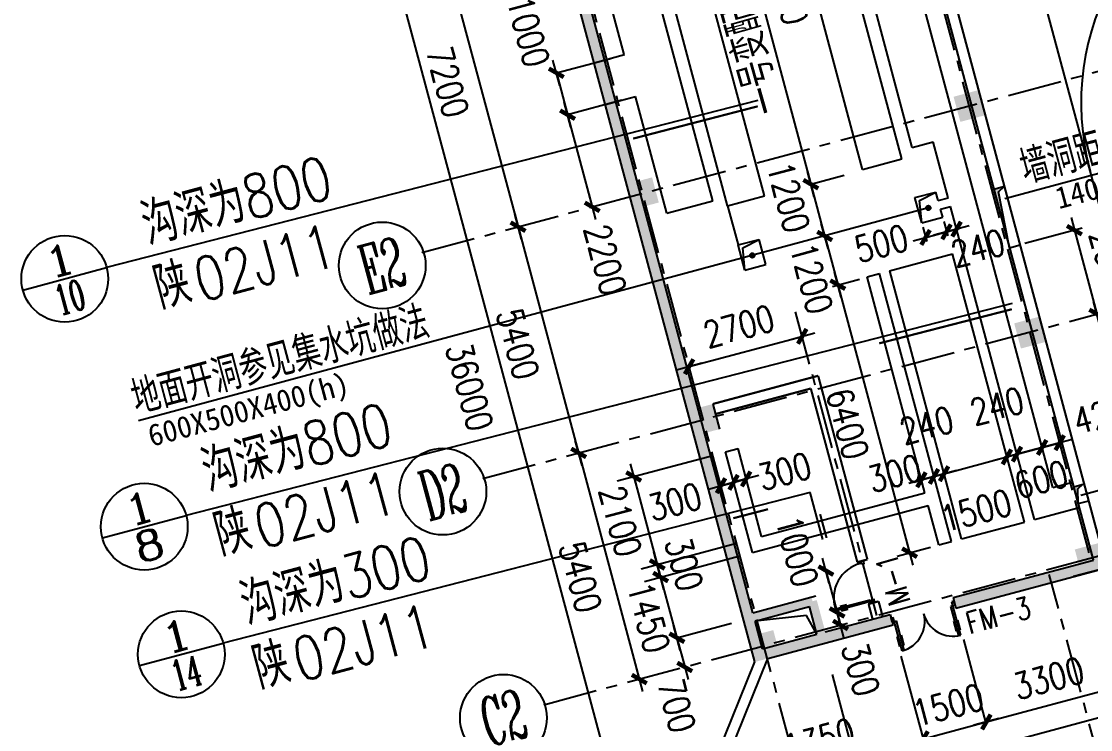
# Model space of a CAD drawing. Extents: x -542930 to 249594, y -301235 to 84515.
# Drawn here: x -78342 to -53689, y -225269 to -208935 of the extents above; entities that cross this region are included whole.
import ezdxf
from ezdxf.enums import TextEntityAlignment as Align

# ---------------------------------------------------------------- set-up
doc = ezdxf.new("R2010")
doc.units = 0
doc.header["$LTSCALE"] = 1000
doc.header["$MEASUREMENT"] = 0
doc.linetypes.add('CENTER', pattern=[2, 1.25, -0.25, 0.25, -0.25])
doc.layers.get('0').update_dxf_attribs({"linetype": 'CONTINUOUS'})
doc.layers.get('DEFPOINTS').update_dxf_attribs({"linetype": 'CONTINUOUS'})
for name, color, linetype in [('A-CH-TEXT', 2, 'CONTINUOUS'), ('A-COLUMN', 5, 'CONTINUOUS'), ('A-GRID', 1, 'CENTER'), ('A-STAIR', 3, 'CONTINUOUS'), ('AXIS', 3, 'CONTINUOUS'), ('AXIS_TEXT', 7, 'CONTINUOUS'), ('PUB_DIM', 3, 'CONTINUOUS'), ('PUB_WINDW', 7, 'CONTINUOUS'), ('TEXT', 7, 'CONTINUOUS'), ('WALL', 255, 'CONTINUOUS'), ('WINDOW', 2, 'CONTINUOUS'), ('中文', 2, 'CONTINUOUS')]:
    doc.layers.add(name, color=color, linetype=linetype)
doc.styles.add('_HZTXT', font='txt.shx', dxfattribs={"width": 0.8, "bigfont": 'hztxt.shx'})
doc.styles.add('COMP', font='complex', dxfattribs={"bigfont": 'hztxt'})
doc.styles.add('COMPLEX', font='COMPLEX')
doc.styles.add('DIM_FONT', font='SIMPLEX.shx', dxfattribs={"width": 0.8})
doc.styles.add('HZTXT', font='SimSun.ttf', dxfattribs={"height": 0.8})
doc.styles.add('HZXY', font='romans.shx', dxfattribs={"width": 0.8, "bigfont": 'hztxt.shx'})
doc.dimstyles.new('AXIS200', dxfattribs={"dimscale": 2, "dimtxt": 300, "dimasz": 1, "dimexe": 250, "dimexo": 300, "dimgap": 150, "dimtad": 1, "dimdec": 0, "dimdsep": 46, "dimtxsty": 'DIM_FONT', "dimblk": '_DIMX', "dimblk1": '_DIMX', "dimblk2": '_DIMX', "dimsah": 1, "dimcen": 5, "dimse1": 1, "dimse2": 1, "dimclrt": 7, "dimadec": 0, "dimazin": 0, "dimtfac": 1, "dimtdec": 0, "dimtix": 1, "dimtmove": 2, "dimatfit": 3, "dimldrblk": '_DIMX', "dimfxl": 1, "dimarcsym": 0})

# ---------------------------------------------------------------- blocks, each defined once
blk = doc.blocks.new('_DIMX')
blk.add_line((-150, 0), (150, 0))
at = {"const_width": 50}
blk.add_lwpolyline([(-70, -70), (70, 70)], dxfattribs=at)
blk = doc.blocks.new('*D407')
at = {"layer": 'DEFPOINTS', "color": 0, "transparency": 16777216}
for p in [(-57270, -212823), (-57038, -212761), (-56779, -213726)]:
    blk.add_point(p, dxfattribs=at)
at = {"layer": 'PUB_DIM', "color": 0, "lineweight": -2, "transparency": 16777216}
for p, q in [((-57011, -213789), (-56779, -213726)), ((-56777, -213726), (-56775, -213725)), ((-57013, -213789), (-57015, -213790))]:
    blk.add_line(p, q, dxfattribs=at)
at = {"layer": 'PUB_DIM', "color": 0, "lineweight": -2, "transparency": 16777216, "xscale": 2, "yscale": 2, "zscale": 2}
for p, rotation in [((-56779, -213726), 194.9999999999962), ((-57011, -213789), 14.99999999999619)]:
    blk.add_blockref('_DIMX', p, dxfattribs=dict(at, rotation=rotation))
at = {"layer": 'PUB_DIM', "color": 7, "transparency": 16777216, "insert": (-56285, -214164), "char_height": 600, "attachment_point": 5, "rotation": 15, "style": 'DIM_FONT'}
blk.add_mtext('240', dxfattribs=at)
blk = doc.blocks.new('*D408')
at = {"layer": 'DEFPOINTS', "color": 0, "transparency": 16777216}
for p in [(-57753, -212952), (-57270, -212823), (-57011, -213789)]:
    blk.add_point(p, dxfattribs=at)
at = {"layer": 'PUB_DIM', "color": 0, "lineweight": -2, "transparency": 16777216}
for p, q in [((-57496, -213919), (-57498, -213919)), ((-57494, -213918), (-57011, -213789)), ((-57009, -213788), (-57007, -213788))]:
    blk.add_line(p, q, dxfattribs=at)
at = {"layer": 'PUB_DIM', "color": 0, "lineweight": -2, "transparency": 16777216, "xscale": 2, "yscale": 2, "zscale": 2}
for p, rotation in [((-57494, -213918), 15.00000000000051), ((-57011, -213789), 195.0000000000005)]:
    blk.add_blockref('_DIMX', p, dxfattribs=dict(at, rotation=rotation))
at = {"layer": 'PUB_DIM', "color": 7, "transparency": 16777216, "insert": (-58514, -214059), "char_height": 600, "attachment_point": 5, "rotation": 15, "style": 'DIM_FONT'}
blk.add_mtext('500', dxfattribs=at)
blk = doc.blocks.new('*D409')
at = {"layer": 'DEFPOINTS', "color": 0, "transparency": 16777216}
for p in [(-64783, -210829), (-64214, -212954), (-65180, -213213)]:
    blk.add_point(p, dxfattribs=at)
at = {"layer": 'PUB_DIM', "color": 0, "lineweight": -2, "transparency": 16777216}
blk.add_line((-65749, -211090), (-65180, -213211), dxfattribs=at)
at = {"layer": 'PUB_DIM', "color": 0, "lineweight": -2, "transparency": 16777216, "xscale": 2, "yscale": 2, "zscale": 2}
for p, rotation in [((-65749, -211088), 105.0000236851424), ((-65180, -213213), 285.0000236851424)]:
    blk.add_blockref('_DIMX', p, dxfattribs=dict(at, rotation=rotation))
at = {"layer": 'PUB_DIM', "color": 7, "transparency": 16777216, "insert": (-64880, -214432), "char_height": 600, "attachment_point": 5, "rotation": 285, "style": 'DIM_FONT'}
blk.add_mtext('2200', dxfattribs=at)
blk = doc.blocks.new('*D410')
at = {"layer": 'DEFPOINTS', "color": 0, "transparency": 16777216}
for p in [(-59174, -212431), (-58854, -213626), (-59820, -213885)]:
    blk.add_point(p, dxfattribs=at)
at = {"layer": 'PUB_DIM', "color": 0, "lineweight": -2, "transparency": 16777216}
blk.add_line((-60140, -212692), (-59821, -213883), dxfattribs=at)
at = {"layer": 'PUB_DIM', "color": 0, "lineweight": -2, "transparency": 16777216, "xscale": 2, "yscale": 2, "zscale": 2}
for p, rotation in [((-60140, -212690), 104.9989847832647), ((-59820, -213885), 284.9989847832647)]:
    blk.add_blockref('_DIMX', p, dxfattribs=dict(at, rotation=rotation))
at = {"layer": 'PUB_DIM', "color": 7, "transparency": 16777216, "insert": (-60654, -212989), "char_height": 600, "attachment_point": 5, "rotation": 284.999, "style": 'DIM_FONT'}
blk.add_mtext('1200', dxfattribs=at)
blk = doc.blocks.new('*D411')
at = {"layer": 'DEFPOINTS', "color": 0, "transparency": 16777216}
for p in [(-71322, -201815), (-72288, -202074), (-62966, -236864)]:
    blk.add_point(p, dxfattribs=at)
at = {"layer": 'PUB_DIM', "color": 0, "lineweight": -2, "transparency": 16777216}
blk.add_line((-62001, -236604), (-71322, -201817), dxfattribs=at)
at = {"layer": 'PUB_DIM', "color": 0, "lineweight": -2, "transparency": 16777216, "xscale": 2, "yscale": 2, "zscale": 2}
for p, rotation in [((-71322, -201815), 104.9999988065474), ((-62000, -236605), 284.9999988065474)]:
    blk.add_blockref('_DIMX', p, dxfattribs=dict(at, rotation=rotation))
at = {"layer": 'PUB_DIM', "color": 7, "transparency": 16777216, "insert": (-68008, -217364), "char_height": 600, "attachment_point": 5, "rotation": 285, "style": 'DIM_FONT'}
blk.add_mtext('36000', dxfattribs=at)
blk = doc.blocks.new('*D412')
at = {"layer": 'DEFPOINTS', "color": 0, "transparency": 16777216}
for p in [(-61479, -212221), (-60084, -217438), (-65493, -218887)]:
    blk.add_point(p, dxfattribs=at)
at = {"layer": 'PUB_DIM', "color": 0, "lineweight": -2, "transparency": 16777216}
blk.add_line((-66890, -213673), (-65493, -218885), dxfattribs=at)
at = {"layer": 'PUB_DIM', "color": 0, "lineweight": -2, "transparency": 16777216, "xscale": 2, "yscale": 2, "zscale": 2}
for p, rotation in [((-66890, -213671), 105.0000000026927), ((-65493, -218887), 285.0000000026927)]:
    blk.add_blockref('_DIMX', p, dxfattribs=dict(at, rotation=rotation))
at = {"layer": 'PUB_DIM', "color": 7, "transparency": 16777216, "insert": (-66893, -216374), "char_height": 600, "attachment_point": 5, "rotation": 285, "style": 'DIM_FONT'}
blk.add_mtext('5400', dxfattribs=at)
blk = doc.blocks.new('_FZH')
blk.add_solid([(-0.5, -0.5), (0.5, -0.5), (-0.5, 0.5), (0.5, 0.5)])
blk = doc.blocks.new('*D413')
at = {"layer": 'DEFPOINTS', "color": 0, "transparency": 16777216}
for p in [(-63344, -205268), (-61478, -212222), (-66890, -213672)]:
    blk.add_point(p, dxfattribs=at)
at = {"layer": 'PUB_DIM', "color": 0, "lineweight": -2, "transparency": 16777216}
blk.add_line((-68753, -206720), (-66891, -213670), dxfattribs=at)
at = {"layer": 'PUB_DIM', "color": 0, "lineweight": -2, "transparency": 16777216, "xscale": 2, "yscale": 2, "zscale": 2}
for p, rotation in [((-68754, -206718), 105.0000000026927), ((-66890, -213672), 285.0000000026927)]:
    blk.add_blockref('_DIMX', p, dxfattribs=dict(at, rotation=rotation))
at = {"layer": 'PUB_DIM', "color": 7, "transparency": 16777216, "insert": (-68516, -210332), "char_height": 600, "attachment_point": 5, "rotation": 285, "style": 'DIM_FONT'}
blk.add_mtext('7200', dxfattribs=at)
blk = doc.blocks.new('*D303')
at = {"layer": 'DEFPOINTS', "color": 0, "transparency": 16777216}
for p in [(-62715, -221201), (-62637, -221491), (-63603, -221750)]:
    blk.add_point(p, dxfattribs=at)
at = {"layer": 'PUB_DIM', "color": 0, "lineweight": -2, "transparency": 16777216}
for p, q in [((-63681, -221458), (-63682, -221456)), ((-63681, -221460), (-63603, -221750)), ((-63602, -221752), (-63602, -221754))]:
    blk.add_line(p, q, dxfattribs=at)
at = {"layer": 'PUB_DIM', "color": 0, "lineweight": -2, "transparency": 16777216, "xscale": 2, "yscale": 2, "zscale": 2}
for p, rotation in [((-63681, -221460), 285.0000236851548), ((-63603, -221750), 105.0000236851548)]:
    blk.add_blockref('_DIMX', p, dxfattribs=dict(at, rotation=rotation))
at = {"layer": 'PUB_DIM', "color": 7, "transparency": 16777216, "insert": (-63062, -221450), "char_height": 600, "attachment_point": 5, "rotation": 285, "style": 'DIM_FONT'}
blk.add_mtext('300', dxfattribs=at)
blk = doc.blocks.new('*D304')
at = {"layer": 'DEFPOINTS', "color": 0, "transparency": 16777216}
for p in [(-63258, -219173), (-62715, -221201), (-63681, -221460)]:
    blk.add_point(p, dxfattribs=at)
at = {"layer": 'PUB_DIM', "color": 0, "lineweight": -2, "transparency": 16777216}
for p, q in [((-64225, -219430), (-64225, -219428)), ((-64224, -219432), (-63681, -221460)), ((-63680, -221462), (-63680, -221464))]:
    blk.add_line(p, q, dxfattribs=at)
at = {"layer": 'PUB_DIM', "color": 0, "lineweight": -2, "transparency": 16777216, "xscale": 2, "yscale": 2, "zscale": 2}
for p, rotation in [((-64224, -219432), 285.0000236851358), ((-63681, -221460), 105.0000236851358)]:
    blk.add_blockref('_DIMX', p, dxfattribs=dict(at, rotation=rotation))
at = {"layer": 'PUB_DIM', "color": 7, "transparency": 16777216, "insert": (-64533, -220462), "char_height": 600, "attachment_point": 5, "rotation": 285, "style": 'DIM_FONT'}
blk.add_mtext('2100', dxfattribs=at)
blk = doc.blocks.new('*D305')
at = {"layer": 'DEFPOINTS', "color": 0, "transparency": 16777216}
for p in [(-58553, -214749), (-56896, -220930), (-57863, -221189)]:
    blk.add_point(p, dxfattribs=at)
at = {"layer": 'PUB_DIM', "color": 0, "lineweight": -2, "transparency": 16777216}
blk.add_line((-59519, -215009), (-57863, -221187), dxfattribs=at)
at = {"layer": 'PUB_DIM', "color": 0, "lineweight": -2, "transparency": 16777216, "xscale": 2, "yscale": 2, "zscale": 2}
for p, rotation in [((-59519, -215007), 105.0036632838305), ((-57863, -221189), 285.0036632838305)]:
    blk.add_blockref('_DIMX', p, dxfattribs=dict(at, rotation=rotation))
at = {"layer": 'PUB_DIM', "color": 7, "transparency": 16777216, "insert": (-59292, -218217), "char_height": 600, "attachment_point": 5, "rotation": 285.0037, "style": 'DIM_FONT'}
blk.add_mtext('6400', dxfattribs=at)
blk = doc.blocks.new('*D307')
at = {"layer": 'DEFPOINTS', "color": 0, "transparency": 16777216}
for p in [(-60739, -221854), (-59534, -222567), (-60480, -222820)]:
    blk.add_point(p, dxfattribs=at)
at = {"layer": 'PUB_DIM', "color": 0, "lineweight": -2, "transparency": 16777216}
blk.add_line((-59792, -221603), (-59534, -222565), dxfattribs=at)
at = {"layer": 'PUB_DIM', "color": 0, "lineweight": -2, "transparency": 16777216, "xscale": 2, "yscale": 2, "zscale": 2}
for p, rotation in [((-59792, -221601), 105.0000000000031), ((-59534, -222567), 285.0000000000031)]:
    blk.add_blockref('_DIMX', p, dxfattribs=dict(at, rotation=rotation))
at = {"layer": 'PUB_DIM', "color": 7, "transparency": 16777216, "insert": (-60459, -221155), "char_height": 600, "attachment_point": 5, "rotation": 285, "style": 'DIM_FONT'}
blk.add_mtext('1000', dxfattribs=at)
blk = doc.blocks.new('M_A23MCU')
for p, q in [((-0.489, 0.782), (-0.489, 0.624)), ((-0.454, 0.081), (-0.454, 0.905)), ((-0.454, 0.905), (-0.413, 0.905)), ((-0.413, 0.905), (-0.413, 0.081)), ((-0.378, 0.782), (-0.378, 0.624)), ((-0.495, -0.002), (-0.495, 0.081)), ((-0.495, 0.081), (-0.454, 0.081)), ((-0.413, 0.081), (-0.454, 0.081)), ((-0.454, 0.081), (-0.454, 0.039)), ((-0.454, 0.039), (-0.413, 0.039)), ((-0.413, 0.039), (-0.413, -0.002)), ((0.412, 0.039), (0.412, -0.002)), ((0.453, 0.039), (0.412, 0.039)), ((0.453, 0.081), (0.453, 0.039)), ((0.494, 0.081), (0.453, 0.081)), ((0.494, -0.002), (0.494, 0.081)), ((-0.413, -0.002), (-0.495, -0.002)), ((-0.495, -0.002), (-0.495, -0.002)), ((0.412, -0.002), (0.494, -0.002)), ((0.494, -0.002), (0.494, -0.002))]:
    blk.add_line(p, q)
blk.add_arc((-0.372, 0.082), 0.825, 359.9283, 92.866)
blk = doc.blocks.new('*D308')
at = {"layer": 'DEFPOINTS', "color": 0, "transparency": 16777216}
for p in [(-60084, -217438), (-58686, -222654), (-64095, -224103)]:
    blk.add_point(p, dxfattribs=at)
at = {"layer": 'PUB_DIM', "color": 0, "lineweight": -2, "transparency": 16777216}
blk.add_line((-65492, -218889), (-64096, -224101), dxfattribs=at)
at = {"layer": 'PUB_DIM', "color": 0, "lineweight": -2, "transparency": 16777216, "xscale": 2, "yscale": 2, "zscale": 2}
for p, rotation in [((-65493, -218887), 105.0000000026927), ((-64095, -224103), 285.0000000026927)]:
    blk.add_blockref('_DIMX', p, dxfattribs=dict(at, rotation=rotation))
at = {"layer": 'PUB_DIM', "color": 7, "transparency": 16777216, "insert": (-65453, -221752), "char_height": 600, "attachment_point": 5, "rotation": 285, "style": 'DIM_FONT'}
blk.add_mtext('5400', dxfattribs=at)
blk = doc.blocks.new('M_A20TUI')
for p, q in [((-0.483, 0.396), (-0.483, 0.235)), ((-0.467, 0.471), (-0.467, -0.062)), ((-0.433, 0.47), (-0.433, 0.004)), ((-0.417, 0.396), (-0.417, 0.235)), ((0.417, 0.396), (0.417, 0.235)), ((0.433, 0.47), (0.433, 0.004)), ((0.467, 0.471), (0.467, -0.062)), ((0.483, 0.396), (0.483, 0.235)), ((-0.5, 0.004), (-0.433, 0.004)), ((-0.5, 0.004), (-0.5, -0.062)), ((0.5, 0.004), (0.433, 0.004)), ((0.5, 0.004), (0.5, -0.062)), ((-0.5, -0.062), (-0.467, -0.062)), ((0.5, -0.062), (0.467, -0.062))]:
    blk.add_line(p, q)
for centre, start, end in [((-0.467, 0.004), 0, 90), ((0.467, 0.004), 90, 180)]:
    blk.add_arc(centre, 0.467, start, end)
blk = doc.blocks.new('*D309')
at = {"layer": 'DEFPOINTS', "color": 0, "transparency": 16777216}
for p in [(-56092, -225092), (-55784, -226245), (-57234, -226631)]:
    blk.add_point(p, dxfattribs=at)
at = {"layer": 'PUB_DIM', "color": 0, "lineweight": -2, "transparency": 16777216}
for p, q in [((-57541, -225479), (-56092, -225092)), ((-56090, -225091), (-56088, -225091)), ((-57543, -225479), (-57545, -225480))]:
    blk.add_line(p, q, dxfattribs=at)
at = {"layer": 'PUB_DIM', "color": 0, "lineweight": -2, "transparency": 16777216, "xscale": 2, "yscale": 2, "zscale": 2}
for p, rotation in [((-56092, -225092), 194.9463744654715), ((-57541, -225479), 14.9463744654715)]:
    blk.add_blockref('_DIMX', p, dxfattribs=dict(at, rotation=rotation))
at = {"layer": 'PUB_DIM', "color": 7, "transparency": 16777216, "insert": (-56971, -224705), "char_height": 600, "attachment_point": 5, "rotation": 14.9464, "style": 'DIM_FONT'}
blk.add_mtext('1500', dxfattribs=at)
blk = doc.blocks.new('*D310')
at = {"layer": 'DEFPOINTS', "color": 0, "transparency": 16777216}
for p in [(-62637, -221491), (-62262, -222892), (-63228, -223151)]:
    blk.add_point(p, dxfattribs=at)
at = {"layer": 'PUB_DIM', "color": 0, "lineweight": -2, "transparency": 16777216}
blk.add_line((-63602, -221752), (-63228, -223149), dxfattribs=at)
at = {"layer": 'PUB_DIM', "color": 0, "lineweight": -2, "transparency": 16777216, "xscale": 2, "yscale": 2, "zscale": 2}
for p, rotation in [((-63603, -221750), 105.0000236851429), ((-63228, -223151), 285.0000236851429)]:
    blk.add_blockref('_DIMX', p, dxfattribs=dict(at, rotation=rotation))
at = {"layer": 'PUB_DIM', "color": 7, "transparency": 16777216, "insert": (-63878, -222680), "char_height": 600, "attachment_point": 5, "rotation": 285, "style": 'DIM_FONT'}
blk.add_mtext('1450', dxfattribs=at)
blk = doc.blocks.new('*D311')
at = {"layer": 'DEFPOINTS', "color": 0, "transparency": 16777216}
for p in [(-60480, -222820), (-59456, -222856), (-60402, -223110)]:
    blk.add_point(p, dxfattribs=at)
at = {"layer": 'PUB_DIM', "color": 0, "lineweight": -2, "transparency": 16777216}
for p, q in [((-59534, -222565), (-59535, -222563)), ((-59534, -222567), (-59456, -222856)), ((-59455, -222858), (-59455, -222860))]:
    blk.add_line(p, q, dxfattribs=at)
at = {"layer": 'PUB_DIM', "color": 0, "lineweight": -2, "transparency": 16777216, "xscale": 2, "yscale": 2, "zscale": 2}
for p, rotation in [((-59534, -222567), 284.9999999999147), ((-59456, -222856), 104.9999999999147)]:
    blk.add_blockref('_DIMX', p, dxfattribs=dict(at, rotation=rotation))
at = {"layer": 'PUB_DIM', "color": 7, "transparency": 16777216, "insert": (-58989, -223875), "char_height": 600, "attachment_point": 5, "rotation": 285, "style": 'DIM_FONT'}
blk.add_mtext('300', dxfattribs=at)
blk = doc.blocks.new('*D313')
at = {"layer": 'DEFPOINTS', "color": 0, "transparency": 16777216}
for p in [(-59396, -224940), (-60700, -225289), (-59137, -225906)]:
    blk.add_point(p, dxfattribs=at)
at = {"layer": 'PUB_DIM', "color": 0, "lineweight": -2, "transparency": 16777216}
for p, q in [((-60441, -226255), (-59137, -225906)), ((-59135, -225905), (-59133, -225905)), ((-60443, -226256), (-60445, -226256))]:
    blk.add_line(p, q, dxfattribs=at)
at = {"layer": 'PUB_DIM', "color": 0, "lineweight": -2, "transparency": 16777216, "xscale": 2, "yscale": 2, "zscale": 2}
for p, rotation in [((-59137, -225906), 195.0000000000122), ((-60441, -226255), 15.00000000001226)]:
    blk.add_blockref('_DIMX', p, dxfattribs=dict(at, rotation=rotation))
at = {"layer": 'PUB_DIM', "color": 7, "transparency": 16777216, "insert": (-59944, -225501), "char_height": 600, "attachment_point": 5, "rotation": 15, "style": 'DIM_FONT'}
blk.add_mtext('1350', dxfattribs=at)
blk = doc.blocks.new('*D314')
at = {"layer": 'DEFPOINTS', "color": 0, "transparency": 16777216}
for p in [(-62262, -222890), (-62081, -223566), (-63047, -223825)]:
    blk.add_point(p, dxfattribs=at)
at = {"layer": 'PUB_DIM', "color": 0, "lineweight": -2, "transparency": 16777216}
blk.add_line((-63228, -223151), (-63048, -223823), dxfattribs=at)
at = {"layer": 'PUB_DIM', "color": 0, "lineweight": -2, "transparency": 16777216, "xscale": 2, "yscale": 2, "zscale": 2}
for p, rotation in [((-63228, -223149), 104.9955422340167), ((-63047, -223825), 284.9955422340167)]:
    blk.add_blockref('_DIMX', p, dxfattribs=dict(at, rotation=rotation))
at = {"layer": 'PUB_DIM', "color": 7, "transparency": 16777216, "insert": (-63233, -224718), "char_height": 600, "attachment_point": 5, "rotation": 284.9955, "style": 'DIM_FONT'}
blk.add_mtext('700', dxfattribs=at)
blk = doc.blocks.new('_AXISO')
blk.add_circle((0, 0), 0.5)
at = {"layer": 'AXIS_TEXT', "style": 'COMPLEX', "width": 1.041667}
blk.add_attdef('A', text='', height=0.56, dxfattribs=at).set_placement((-0.25, -0.28), (0.25, -0.28), align=Align.FIT)
blk = doc.blocks.new('*D315')
at = {"layer": 'DEFPOINTS', "color": 0, "transparency": 16777216}
for p in [(-52906, -224238), (-52597, -225391), (-55784, -226245)]:
    blk.add_point(p, dxfattribs=at)
at = {"layer": 'PUB_DIM', "color": 0, "lineweight": -2, "transparency": 16777216}
blk.add_line((-56091, -225092), (-52908, -224238), dxfattribs=at)
at = {"layer": 'PUB_DIM', "color": 0, "lineweight": -2, "transparency": 16777216, "xscale": 2, "yscale": 2, "zscale": 2}
for p, rotation in [((-52906, -224238), 15.00000000000016), ((-56093, -225092), 195.0000000000001)]:
    blk.add_blockref('_DIMX', p, dxfattribs=dict(at, rotation=rotation))
at = {"layer": 'PUB_DIM', "color": 7, "transparency": 16777216, "insert": (-54655, -224085), "char_height": 600, "attachment_point": 5, "rotation": 15, "style": 'DIM_FONT'}
blk.add_mtext('3300', dxfattribs=at)
blk = doc.blocks.new('*D317')
at = {"layer": 'DEFPOINTS', "color": 0, "transparency": 16777216}
for p in [(-55878, -218013), (-57327, -218401), (-55619, -218979)]:
    blk.add_point(p, dxfattribs=at)
at = {"layer": 'PUB_DIM', "color": 0, "lineweight": -2, "transparency": 16777216}
blk.add_line((-57066, -219367), (-55621, -218979), dxfattribs=at)
at = {"layer": 'PUB_DIM', "color": 0, "lineweight": -2, "transparency": 16777216, "xscale": 2, "yscale": 2, "zscale": 2}
for p, rotation in [((-55619, -218979), 15.00000000000072), ((-57068, -219367), 195.0000000000007)]:
    blk.add_blockref('_DIMX', p, dxfattribs=dict(at, rotation=rotation))
at = {"layer": 'PUB_DIM', "color": 7, "transparency": 16777216, "insert": (-56326, -220218), "char_height": 600, "attachment_point": 5, "rotation": 15, "style": 'DIM_FONT'}
blk.add_mtext('1500', dxfattribs=at)
blk = doc.blocks.new('*D318')
at = {"layer": 'DEFPOINTS', "color": 0, "transparency": 16777216}
for p in [(-57327, -218401), (-57559, -218463), (-57068, -219367)]:
    blk.add_point(p, dxfattribs=at)
at = {"layer": 'PUB_DIM', "color": 0, "lineweight": -2, "transparency": 16777216}
for p, q in [((-57300, -219429), (-57068, -219367)), ((-57066, -219367), (-57064, -219366)), ((-57302, -219430), (-57304, -219430))]:
    blk.add_line(p, q, dxfattribs=at)
at = {"layer": 'PUB_DIM', "color": 0, "lineweight": -2, "transparency": 16777216, "xscale": 2, "yscale": 2, "zscale": 2}
for p, rotation in [((-57068, -219367), 195.0000000000066), ((-57300, -219429), 15.00000000000658)]:
    blk.add_blockref('_DIMX', p, dxfattribs=dict(at, rotation=rotation))
at = {"layer": 'PUB_DIM', "color": 7, "transparency": 16777216, "insert": (-57470, -218253), "char_height": 600, "attachment_point": 5, "rotation": 15, "style": 'DIM_FONT'}
blk.add_mtext('240', dxfattribs=at)
blk = doc.blocks.new('*D319')
at = {"layer": 'DEFPOINTS', "color": 0, "transparency": 16777216}
for p in [(-58854, -213626), (-58553, -214750), (-59519, -215008)]:
    blk.add_point(p, dxfattribs=at)
at = {"layer": 'PUB_DIM', "color": 0, "lineweight": -2, "transparency": 16777216}
blk.add_line((-59820, -213887), (-59520, -215007), dxfattribs=at)
at = {"layer": 'PUB_DIM', "color": 0, "lineweight": -2, "transparency": 16777216, "xscale": 2, "yscale": 2, "zscale": 2}
for p, rotation in [((-59820, -213885), 104.998984783264), ((-59519, -215008), 284.998984783264)]:
    blk.add_blockref('_DIMX', p, dxfattribs=dict(at, rotation=rotation))
at = {"layer": 'PUB_DIM', "color": 7, "transparency": 16777216, "insert": (-60124, -214861), "char_height": 600, "attachment_point": 5, "rotation": 284.999, "style": 'DIM_FONT'}
blk.add_mtext('1200', dxfattribs=at)
blk = doc.blocks.new('*D320')
at = {"layer": 'DEFPOINTS', "color": 0, "transparency": 16777216}
for p in [(-57849, -218541), (-57559, -218463), (-57300, -219429)]:
    blk.add_point(p, dxfattribs=at)
at = {"layer": 'PUB_DIM', "color": 0, "lineweight": -2, "transparency": 16777216}
for p, q in [((-57592, -219507), (-57594, -219508)), ((-57590, -219507), (-57300, -219429)), ((-57298, -219429), (-57296, -219428))]:
    blk.add_line(p, q, dxfattribs=at)
at = {"layer": 'PUB_DIM', "color": 0, "lineweight": -2, "transparency": 16777216, "xscale": 2, "yscale": 2, "zscale": 2}
for p, rotation in [((-57590, -219507), 15.00000000000282), ((-57300, -219429), 195.0000000000028)]:
    blk.add_blockref('_DIMX', p, dxfattribs=dict(at, rotation=rotation))
at = {"layer": 'PUB_DIM', "color": 7, "transparency": 16777216, "insert": (-58209, -219362), "char_height": 600, "attachment_point": 5, "rotation": 15, "style": 'DIM_FONT'}
blk.add_mtext('300', dxfattribs=at)
blk = doc.blocks.new('*D321')
at = {"layer": 'DEFPOINTS', "color": 0, "transparency": 16777216}
for p in [(-62180, -218600), (-61890, -218522), (-61631, -219488)]:
    blk.add_point(p, dxfattribs=at)
at = {"layer": 'PUB_DIM', "color": 0, "lineweight": -2, "transparency": 16777216}
for p, q in [((-61923, -219566), (-61925, -219567)), ((-61921, -219566), (-61631, -219488)), ((-61629, -219488), (-61627, -219487))]:
    blk.add_line(p, q, dxfattribs=at)
at = {"layer": 'PUB_DIM', "color": 0, "lineweight": -2, "transparency": 16777216, "xscale": 2, "yscale": 2, "zscale": 2}
for p, rotation in [((-61921, -219566), 15.00000050776961), ((-61631, -219488), 195.0000005077697)]:
    blk.add_blockref('_DIMX', p, dxfattribs=dict(at, rotation=rotation))
at = {"layer": 'PUB_DIM', "color": 7, "transparency": 16777216, "insert": (-60746, -219314), "char_height": 600, "attachment_point": 5, "rotation": 15, "style": 'DIM_FONT'}
blk.add_mtext('300', dxfattribs=at)
blk = doc.blocks.new('*D322')
at = {"layer": 'DEFPOINTS', "color": 0, "transparency": 16777216}
for p in [(-62180, -218600), (-62470, -218677), (-61921, -219566)]:
    blk.add_point(p, dxfattribs=at)
at = {"layer": 'PUB_DIM', "color": 0, "lineweight": -2, "transparency": 16777216}
for p, q in [((-62213, -219644), (-62215, -219644)), ((-62211, -219643), (-61921, -219566)), ((-61919, -219565), (-61917, -219565))]:
    blk.add_line(p, q, dxfattribs=at)
at = {"layer": 'PUB_DIM', "color": 0, "lineweight": -2, "transparency": 16777216, "xscale": 2, "yscale": 2, "zscale": 2}
for p, rotation in [((-62211, -219643), 15.0000005077585), ((-61921, -219566), 195.0000005077585)]:
    blk.add_blockref('_DIMX', p, dxfattribs=dict(at, rotation=rotation))
at = {"layer": 'PUB_DIM', "color": 7, "transparency": 16777216, "insert": (-63275, -220017), "char_height": 600, "attachment_point": 5, "rotation": 15, "style": 'DIM_FONT'}
blk.add_mtext('300', dxfattribs=at)
blk = doc.blocks.new('*D323')
at = {"layer": 'DEFPOINTS', "color": 0, "transparency": 16777216}
for p in [(-60597, -215234), (-63205, -215932), (-60338, -216199)]:
    blk.add_point(p, dxfattribs=at)
at = {"layer": 'PUB_DIM', "color": 0, "lineweight": -2, "transparency": 16777216}
blk.add_line((-62944, -216898), (-60340, -216200), dxfattribs=at)
at = {"layer": 'PUB_DIM', "color": 0, "lineweight": -2, "transparency": 16777216, "xscale": 2, "yscale": 2, "zscale": 2}
for p, rotation in [((-60338, -216199), 14.99999999999928), ((-62946, -216898), 194.9999999999993)]:
    blk.add_blockref('_DIMX', p, dxfattribs=dict(at, rotation=rotation))
at = {"layer": 'PUB_DIM', "color": 7, "transparency": 16777216, "insert": (-61798, -215969), "char_height": 600, "attachment_point": 5, "rotation": 15, "style": 'DIM_FONT'}
blk.add_mtext('2700', dxfattribs=at)
blk = doc.blocks.new('*D324')
at = {"layer": 'DEFPOINTS', "color": 0, "transparency": 16777216}
for p in [(-54660, -217687), (-55066, -217795), (-54401, -218652)]:
    blk.add_point(p, dxfattribs=at)
at = {"layer": 'PUB_DIM', "color": 0, "lineweight": -2, "transparency": 16777216}
for p, q in [((-54807, -218761), (-54401, -218652)), ((-54399, -218652), (-54397, -218651)), ((-54809, -218762), (-54811, -218762))]:
    blk.add_line(p, q, dxfattribs=at)
at = {"layer": 'PUB_DIM', "color": 0, "lineweight": -2, "transparency": 16777216, "xscale": 2, "yscale": 2, "zscale": 2}
for p, rotation in [((-54401, -218652), 194.9999999999986), ((-54807, -218761), 14.99999999999859)]:
    blk.add_blockref('_DIMX', p, dxfattribs=dict(at, rotation=rotation))
at = {"layer": 'PUB_DIM', "color": 7, "transparency": 16777216, "insert": (-53472, -218016), "char_height": 600, "attachment_point": 5, "rotation": 15, "style": 'DIM_FONT'}
blk.add_mtext('420', dxfattribs=at)
blk = doc.blocks.new('*D325')
at = {"layer": 'DEFPOINTS', "color": 0, "transparency": 16777216}
for p in [(-55066, -217795), (-55645, -217951), (-54807, -218761)]:
    blk.add_point(p, dxfattribs=at)
at = {"layer": 'PUB_DIM', "color": 0, "lineweight": -2, "transparency": 16777216}
for p, q in [((-55388, -218917), (-55390, -218917)), ((-55386, -218916), (-54807, -218761)), ((-54805, -218761), (-54803, -218760))]:
    blk.add_line(p, q, dxfattribs=at)
at = {"layer": 'PUB_DIM', "color": 0, "lineweight": -2, "transparency": 16777216, "xscale": 2, "yscale": 2, "zscale": 2}
for p, rotation in [((-55386, -218916), 15.00000000000834), ((-54807, -218761), 195.0000000000083)]:
    blk.add_blockref('_DIMX', p, dxfattribs=dict(at, rotation=rotation))
at = {"layer": 'PUB_DIM', "color": 7, "transparency": 16777216, "insert": (-54828, -219501), "char_height": 600, "attachment_point": 5, "rotation": 15, "style": 'DIM_FONT'}
blk.add_mtext('600', dxfattribs=at)
blk = doc.blocks.new('*D326')
at = {"layer": 'DEFPOINTS', "color": 0, "transparency": 16777216}
for p in [(-55877, -218013), (-55645, -217951), (-55386, -218916)]:
    blk.add_point(p, dxfattribs=at)
at = {"layer": 'PUB_DIM', "color": 0, "lineweight": -2, "transparency": 16777216}
for p, q in [((-55618, -218979), (-55386, -218916)), ((-55384, -218916), (-55383, -218915)), ((-55620, -218979), (-55622, -218980))]:
    blk.add_line(p, q, dxfattribs=at)
at = {"layer": 'PUB_DIM', "color": 0, "lineweight": -2, "transparency": 16777216, "xscale": 2, "yscale": 2, "zscale": 2}
for p, rotation in [((-55386, -218916), 194.999999999989), ((-55618, -218979), 14.99999999998908)]:
    blk.add_blockref('_DIMX', p, dxfattribs=dict(at, rotation=rotation))
at = {"layer": 'PUB_DIM', "color": 7, "transparency": 16777216, "insert": (-55844, -217808), "char_height": 600, "attachment_point": 5, "rotation": 15, "style": 'DIM_FONT'}
blk.add_mtext('240', dxfattribs=at)
blk = doc.blocks.new('*D327')
at = {"layer": 'DEFPOINTS', "color": 0, "transparency": 16777216}
for p in [(-53097, -213492), (-52580, -215423), (-53546, -215682)]:
    blk.add_point(p, dxfattribs=at)
at = {"layer": 'PUB_DIM', "color": 0, "lineweight": -2, "transparency": 16777216}
for p, q in [((-54064, -213748), (-54064, -213746)), ((-54063, -213750), (-53546, -215682)), ((-53545, -215684), (-53545, -215686))]:
    blk.add_line(p, q, dxfattribs=at)
at = {"layer": 'PUB_DIM', "color": 0, "lineweight": -2, "transparency": 16777216, "xscale": 2, "yscale": 2, "zscale": 2}
for p, rotation in [((-54063, -213750), 285.0000236851408), ((-53546, -215682), 105.0000236851408)]:
    blk.add_blockref('_DIMX', p, dxfattribs=dict(at, rotation=rotation))
at = {"layer": 'PUB_DIM', "color": 7, "transparency": 16777216, "insert": (-53225, -214561), "char_height": 600, "attachment_point": 5, "rotation": 285, "style": 'DIM_FONT'}
blk.add_mtext('2000', dxfattribs=at)
blk = doc.blocks.new('*D223')
at = {"layer": 'DEFPOINTS', "color": 0, "transparency": 16777216}
for p in [(-62125, -201420), (-59174, -212431), (-60140, -212690)]:
    blk.add_point(p, dxfattribs=at)
at = {"layer": 'PUB_DIM', "color": 0, "lineweight": -2, "transparency": 16777216}
blk.add_line((-63090, -201681), (-60141, -212688), dxfattribs=at)
at = {"layer": 'PUB_DIM', "color": 0, "lineweight": -2, "transparency": 16777216, "xscale": 2, "yscale": 2, "zscale": 2}
for p, rotation in [((-63091, -201679), 105.0006339867913), ((-60140, -212690), 285.0006339867913)]:
    blk.add_blockref('_DIMX', p, dxfattribs=dict(at, rotation=rotation))
at = {"layer": 'PUB_DIM', "color": 7, "transparency": 16777216, "insert": (-60737, -207996), "char_height": 600, "attachment_point": 5, "rotation": 285.0006, "style": 'DIM_FONT'}
blk.add_mtext('11400', dxfattribs=at)
blk = doc.blocks.new('*D230')
at = {"layer": 'DEFPOINTS', "color": 0, "transparency": 16777216}
for p in [(-65042, -209863), (-64783, -210829), (-65749, -211088)]:
    blk.add_point(p, dxfattribs=at)
at = {"layer": 'PUB_DIM', "color": 0, "lineweight": -2, "transparency": 16777216}
blk.add_line((-66007, -210124), (-65750, -211086), dxfattribs=at)
at = {"layer": 'PUB_DIM', "color": 0, "lineweight": -2, "transparency": 16777216, "xscale": 2, "yscale": 2, "zscale": 2}
for p, rotation in [((-66008, -210122), 105.0000236851484), ((-65749, -211088), 285.0000236851483)]:
    blk.add_blockref('_DIMX', p, dxfattribs=dict(at, rotation=rotation))
at = {"layer": 'PUB_DIM', "color": 7, "transparency": 16777216, "insert": (-66654, -209168), "char_height": 600, "attachment_point": 5, "rotation": 285, "style": 'DIM_FONT'}
blk.add_mtext('1000', dxfattribs=at)

msp = doc.modelspace()

# ---------------------------------------------------------------- hatches: boundary and pattern name
at = {"layer": 'PUB_DIM'}
h = msp.add_hatch(color=256, dxfattribs=at)
h.paths.add_polyline_path([(-64065.136, -212914.398), (-64306.618, -212979.103), (-62908.993, -218195.109), (-62667.512, -218130.404)])
h.paths.add_polyline_path([(-64306.618, -212979.103), (-64065.136, -212914.398), (-65928.632, -205959.737), (-66170.114, -206024.442)])
h.paths.add_polyline_path([(-66170.114, -206024.442), (-65928.632, -205959.737), (-67331.101, -200725.652), (-67572.583, -200790.356)])
h.paths.add_polyline_path([(-59757.057, -198664.077), (-59821.762, -198422.595), (-67355.896, -200441.364), (-67291.191, -200682.845)])
for points in [[(-57377.673, -213237.164, 1), (-57481.961, -213237.164, 1)], [(-61436.848, -214332.431, 1), (-61541.136, -214332.431, 1)], [(-53865.535, -219611.053), (-54078.497, -219668.116), (-53974.969, -220054.486), (-53984.034, -219717.481)]]:
    msp.add_hatch(color=256, dxfattribs=at).paths.add_polyline_path(points)
h = msp.add_hatch(color=256, dxfattribs=at)
h.paths.add_polyline_path([(-53319.377, -221535.263), (-53399.178, -221237.444), (-53640.659, -221302.149), (-53625.564, -221358.486), (-56860.117, -222225.181), (-56795.412, -222466.663)])
h.paths.add_polyline_path([(-58244.029, -222854.818), (-58261.543, -222789.455), (-58261.815, -222789.528), (-58287.697, -222692.935), (-58287.425, -222692.862), (-58308.734, -222613.336), (-59805.907, -223014.503), (-59821.002, -222958.169), (-60014.187, -223009.933), (-59999.092, -223066.266), (-61206.858, -223389.886), (-61137.546, -223648.564), (-61129.194, -223627.895)])
h.paths.add_polyline_path([(-60002.092, -222282.331), (-60098.685, -222308.213), (-60124.567, -222211.62), (-61428.925, -222561.122), (-61377.161, -222754.307), (-60169.395, -222430.687), (-60014.187, -223009.933), (-59821.002, -222958.169)])
h.paths.add_polyline_path([(-61428.925, -222561.122), (-61476.863, -222573.966), (-62667.512, -218130.404), (-62908.993, -218195.109), (-61511.372, -223411.103), (-61269.89, -223346.399), (-61425.099, -222767.152), (-61425.099, -222767.152), (-61377.161, -222754.307)])
at = {"layer": 'PUB_WINDW'}
msp.add_hatch(color=256, dxfattribs=at).paths.add_polyline_path([(-55918.239, -212802.105), (-55555.892, -214154.4), (-55815.001, -212868.441), (-55676.757, -212737.4)])

# ---------------------------------------------------------------- linework, layer by layer
at = {"color": 6}
for p, q in [((-54559.484, -219685.121), (-60041.272, -199226.812)), ((-57800.259, -211840.458), (-60883.794, -200332.55)), ((-58039.005, -212108.54), (-60984.63, -201115.321)), ((-58947.555, -212351.986), (-61893.179, -201358.767)), ((-62398.155, -213072.462), (-65481.689, -201564.555)), ((-61206.989, -212957.4), (-64152.613, -201964.181)), ((-62057.349, -213185.254), (-65002.974, -202192.035)), ((-64440.083, -209701.957), (-66044.753, -203713.244)), ((-65134.845, -209888.118), (-64437.292, -209701.209)), ((-61358.805, -210760.665), (-76375.876, -214613.395)), ((-64876.026, -210854.044), (-64178.473, -210667.135)), ((-63460.673, -213357.163), (-64181.264, -210667.883)), ((-57800.259, -211840.458), (-57317.124, -211711.002)), ((-56970.787, -213003.549), (-57317.124, -211711.002)), ((-58947.555, -212351.986), (-58039.005, -212108.54)), ((-60141.657, -212692.632), (-59368.917, -212485.576)), ((-62057.349, -213185.254), (-61206.989, -212957.4)), ((-57738.131, -212999.613), (-57254.995, -212870.158)), ((-57582.085, -213581.983), (-57738.131, -212999.613)), ((-57202.609, -213065.666), (-57254.995, -212870.158)), ((-57200.24, -213065.031), (-56968.418, -213002.915)), ((-63460.673, -213357.163), (-62398.155, -213072.462)), ((-57148.122, -213269.014), (-56916.3, -213206.898)), ((-54983.576, -220419.922), (-56916.3, -213206.898)), ((-57582.085, -213581.983), (-57098.95, -213452.527)), ((-57098.95, -213452.527), (-57148.122, -213269.014)), ((-61814.369, -214092.07), (-61331.233, -213962.615)), ((-61175.188, -214544.984), (-61331.233, -213962.615)), ((-61658.323, -214674.44), (-61814.369, -214092.07)), ((-58321.94, -214687.685), (-56872.086, -214299.197)), ((-55215.398, -220482.039), (-56872.086, -214299.197)), ((-61658.323, -214674.44), (-61175.188, -214544.984)), ((-56665.253, -220870.526), (-58321.782, -214687.642)), ((-59642.066, -215046.143), (-59018.777, -214879.133)), ((-57509.395, -219806.549), (-58843.541, -214827.447)), ((-58843.54, -214827.447), (-58553.762, -214749.801)), ((-56897.075, -220932.643), (-58553.762, -214749.801)), ((-55501.219, -215440.87), (-74542.808, -220329.668)), ((-62108.506, -218865.78), (-61818.728, -218788.134)), ((-61487.585, -221183.087), (-62108.506, -218865.78)), ((-61275.453, -220815.663), (-61818.728, -218788.134)), ((-64603.12, -219534.211), (-62398.284, -218943.425)), ((-54559.484, -219685.121), (-54106.891, -219563.849)), ((-60157.565, -219799.817), (-73687.843, -223273.623)), ((-61275.453, -220815.663), (-57509.395, -219806.549)), ((-59866.164, -220887.341), (-60157.565, -219799.817)), ((-61487.585, -221183.087), (-57431.749, -220096.327)), ((-57186.854, -221010.289), (-57431.749, -220096.327)), ((-54983.576, -220419.922), (-53951.174, -220143.29)), ((-56665.253, -220870.526), (-55215.398, -220482.039)), ((-64054.835, -221560.397), (-61855.009, -220970.955)), ((-58152.093, -221264.765), (-57379.353, -221057.71)), ((-57187.542, -221007.721), (-56897.075, -220932.643)), ((-63976.463, -221849.98), (-61777.363, -221260.733))]:
    msp.add_line(p, q, dxfattribs=at)
for p, q in [((-78307.728, -215131.033), (-76375.876, -214613.395)), ((-76474.659, -220847.306), (-74542.808, -220329.668)), ((-75619.695, -223791.261), (-73687.843, -223273.623))]:
    msp.add_line(p, q)
for centre in [(-77341.802, -214872.214), (-75508.733, -220588.487), (-74653.769, -223532.442)]:
    msp.add_circle(centre, 1000)
at = {"layer": 'A-GRID'}
for p, q in [((-69108.174, -214265.679), (4438.214, -194558.951)), ((-53720.553, -221192.614), (-60487.645, -195937.486)), ((-57955.353, -235524.67), (-67979.918, -198112.481)), ((-67702.231, -219479.455), (5149.162, -199958.951)), ((-66296.291, -224693.221), (5860.068, -205358.951)), ((-58613.953, -222634.741), (-60517.623, -215530.149)), ((-49771.924, -239862.639), (-54641.087, -221690.677))]:
    msp.add_line(p, q, dxfattribs=at)
at = {"layer": 'A-STAIR'}
for p, q in [((-50535.464, -224197.108), (-58100.118, -195965.434)), ((-58440.128, -226315.16), (6055.529, -209033.572))]:
    msp.add_line(p, q, dxfattribs=at)
msp.add_arc((-47905.964, -210828.315), 6000, 105, 195, dxfattribs=at)
at = {"layer": 'PUB_DIM'}
for p, q in [((-66007.365, -210123.982), (-64751.661, -209787.517)), ((-65750.137, -211083.968), (-64494.433, -210747.503)), ((-50313.002, -211573.623), (-55662.728, -213030.189)), ((-55815.001, -212868.441), (-55676.757, -212737.4)), ((-57632.79, -213066.111), (-57254.995, -212870.158)), ((-55555.892, -214154.4), (-55815.001, -212868.441)), ((-57428.43, -213237.145), (-75637.919, -218150.52)), ((-62057.349, -213185.254), (-61814.369, -214092.07)), ((-57582.085, -213581.983), (-57632.79, -213066.111)), ((-57553.432, -213677.333), (-57463.522, -214012.883)), ((-57073.193, -213548.654), (-56983.283, -213884.204)), ((-55204.414, -214051.941), (-53881.928, -213697.582)), ((-61709.027, -214158.568), (-61331.233, -213962.615)), ((-61658.323, -214674.44), (-61709.027, -214158.568)), ((-62402.83, -217759.89), (-62247.539, -218339.445)), ((-48562.333, -218409.739), (-53912.059, -219866.305)), ((-53984.034, -219717.481), (-53865.535, -219611.053)), ((-53974.969, -220054.486), (-53984.034, -219717.481)), ((-53318.539, -221538.392), (-54086.902, -221740.92)), ((-63227.557, -223150.761), (-61971.853, -222814.296)), ((-60242.077, -222638.441), (-61425.099, -222767.152)), ((-59999.092, -223066.266), (-60242.077, -222638.441)), ((-56104.958, -225095.203), (-56615.027, -223191.599)), ((-57544.129, -225479.384), (-58054.198, -223575.781)), ((-59132.812, -225904.774), (-59642.881, -224001.171))]:
    msp.add_line(p, q, dxfattribs=at)
at = {"layer": 'WALL', "color": 54}
for p, q in [((-61431.573, -223708.917), (-67645.315, -200518.914)), ((-61476.863, -222573.966), (-67344.306, -200676.371)), ((-55918.239, -212802.105), (-55676.757, -212737.4)), ((-55555.892, -214154.4), (-55314.411, -214089.695)), ((-54078.497, -219668.116), (-53837.015, -219603.411)), ((-53974.969, -220054.486), (-53733.488, -219989.781)), ((-56860.117, -222225.181), (-53625.392, -221358.44)), ((-56795.412, -222466.663), (-53319.377, -221535.263)), ((-61476.863, -222573.966), (-60027.974, -222185.738)), ((-56860.117, -222225.181), (-56795.412, -222466.663)), ((-61425.099, -222767.152), (-60169.395, -222430.687)), ((-59999.092, -223066.266), (-60169.395, -222430.687)), ((-59805.907, -223014.503), (-58308.734, -222613.336)), ((-58308.734, -222613.336), (-58244.029, -222854.818)), ((-61254.796, -223402.731), (-61425.099, -222767.152)), ((-61129.194, -223627.895), (-58244.029, -222854.818)), ((-61254.796, -223402.731), (-59999.092, -223066.266)), ((-63610.347, -229100.791), (-61431.573, -223708.917)), ((-63378.556, -229194.454), (-61129.194, -223627.895))]:
    msp.add_line(p, q, dxfattribs=at)
at = {"layer": 'WALL', "color": 54, "const_width": 50}
for points in [[(-58911.96, -200663.459), (-53319.377, -221535.263)], [(-59153.585, -200727.626), (-53625.564, -221358.486)], [(-64235.932, -211638.528), (-61360.968, -210893.187)], [(-58564.462, -216360.882), (-55503.382, -215573.392)], [(-62402.83, -217759.89), (-59970.562, -217108.164)], [(-58835.437, -221344.507), (-59970.562, -217108.164)], [(-62340.713, -217991.712), (-60140.267, -217402.103)], [(-59067.259, -221406.624), (-60140.267, -217402.103)], [(-61927.539, -220393.426), (-61125.585, -220185.517)], [(-59776.212, -220847.692), (-59925.543, -220301.1)], [(-58835.437, -221344.507), (-59076.918, -221409.212)], [(-58576.618, -222310.433), (-58818.099, -222375.138)], [(-58714.769, -222722.133), (-58808.44, -222372.55)], [(-58482.947, -222660.017), (-58576.618, -222310.433)]]:
    msp.add_lwpolyline(points, dxfattribs=at)
at = {"layer": 'WALL', "color": 54}
for centre in [(-57429.817, -213237.164), (-61488.992, -214332.431)]:
    msp.add_circle(centre, 52.144, dxfattribs=at)

# ---------------------------------------------------------------- block references
at = {"layer": 'A-COLUMN', "xscale": 600.0000000000092, "yscale": 600, "zscale": 599.9999999999989, "rotation": 15.00000000000287}
for p in [(-56480.75, -210885.493), (-64012.722, -212900.324), (-55082.99, -216112.483), (-62614.962, -218127.313), (-53685.962, -221326.26), (-61217.935, -223341.09)]:
    msp.add_blockref('_FZH', p, dxfattribs=at)
at = {"layer": 'AXIS'}
ref = msp.add_blockref('_AXISO', (-70021.633, -214564.026), dxfattribs=dict(at, xscale=1999.999999999963, yscale=2000, zscale=2000, rotation=14.99999999999993))
ref.add_attrib('A', 'E2', dxfattribs={"layer": 'AXIS_TEXT', "height": 1120, "rotation": 15, "style": 'COMPLEX', "width": 0.535714}).set_placement((-70359.657, -215234.354), (-69393.731, -214975.535), align=Align.FIT)
ref = msp.add_blockref('_AXISO', (-68624.008, -219780.031), dxfattribs=dict(at, xscale=1999.999999999963, yscale=2000, zscale=2000, rotation=14.99999999999993))
ref.add_attrib('A', 'D2', dxfattribs={"layer": 'AXIS_TEXT', "height": 1120, "rotation": 15, "style": 'COMPLEX', "width": 0.520833}).set_placement((-68962.033, -220450.359), (-67996.107, -220191.54), align=Align.FIT)
ref = msp.add_blockref('_AXISO', (-67226.391, -224996.028), dxfattribs=dict(at, xscale=1999.999999999963, yscale=2000, zscale=2000, rotation=14.99999999999993))
ref.add_attrib('A', 'C2', dxfattribs={"layer": 'AXIS_TEXT', "height": 1120, "rotation": 15, "style": 'COMPLEX', "width": 0.535714}).set_placement((-67564.416, -225666.356), (-66598.49, -225407.536), align=Align.FIT)
at = {"layer": 'WINDOW'}
for name, p, xscale, yscale, zscale, rotation in [('M_A23MCU', (-58802.62, -221853.352), 999.9999999999966, 1000, 999.9999999999982, 105.0000000000031), ('M_A20TUI', (-57539.006, -222589.309), 1500.000000000008, 1500, 1499.999999999997, 195.0000000000007)]:
    msp.add_blockref(name, p, dxfattribs=dict(at, xscale=xscale, yscale=yscale, zscale=zscale, rotation=rotation))

# ---------------------------------------------------------------- texts
at = {"style": 'COMP'}
for tag, text, width, p, p2 in [('1', '1', 2.333333, (-77696.099, -214863.62), (-77039.269, -214687.623)), ('10', '-', 0.724138, (-77468.338, -215713.635), (-76811.508, -215537.638)), ('1', '1', 2.333333, (-75863.03, -220579.893), (-75206.201, -220403.896)), ('8', '-', 1.5, (-75635.269, -221429.908), (-74978.44, -221253.911)), ('1', '1', 2.333333, (-75008.065, -223523.848), (-74351.236, -223347.851)), ('14', '-', 0.677419, (-74780.305, -224373.863), (-74123.475, -224197.866))]:
    msp.add_attdef(tag, text=text, height=680, rotation=15, dxfattribs=dict(at, width=width)).set_placement(p, p2, align=Align.FIT)
at = {"layer": 'A-CH-TEXT', "color": 7, "style": 'HZXY', "width": 0.8}
for s, height, rotation, p in [('一号变配电', 800, 105.806709, (-60736.761, -210949.114)), ('墙洞距地', 800, 15, (-55185.169, -212723.054)), ('地面开洞参见集水坑做法', 800, 15, (-75677.579, -218038.765)), ('M-1', 500, 106.2998455, (-57841.232, -222314.689)), ('FM-3', 500, 15, (-56477.795, -223066.821))]:
    msp.add_text(s, height=height, rotation=rotation, dxfattribs=at).set_placement(p)
at = {"layer": 'TEXT', "style": 'HZTXT'}
for s, p in [('1400X200(h)', (-54423.958, -213268.198)), ('600X500X400(h)', (-75343.994, -218746.727))]:
    msp.add_text(s, height=500, rotation=15, dxfattribs=at).set_placement(p)
at = {"layer": '中文', "style": '_HZTXT', "width": 0.8}
for s, p in [('沟深为800', (-75404.932, -214138.649)), ('02J11', (-74197.32, -215410.565)), ('陕', (-75118.578, -215601.457)), ('沟深为800', (-74014.812, -219832.259)), ('02J11', (-72807.2, -221104.176)), ('陕', (-73728.458, -221295.068)), ('沟深为300', (-73124.16, -222900.638)), ('02J11', (-71916.548, -224172.555)), ('陕', (-72837.806, -224363.447))]:
    msp.add_text(s, height=1000, rotation=15, dxfattribs=at).set_placement(p)

# ---------------------------------------------------------------- dimensions: what is measured, and where the dimension line sits
at = {"layer": 'PUB_DIM'}
for base, p1, p2, angle, picture, middle, dimtype in [((-60140.345, -212690.239), (-62124.968, -201419.84), (-59174.304, -212431.378), 285.000634, '*D223', (-60737.232, -207995.724), 161), ((-66890.174, -213672.376), (-63344.485, -205268.332), (-61478.366, -212222.287), 285, '*D413', (-68515.739, -210331.696), 160), ((-65749.06, -211087.975), (-65041.954, -209863.23), (-64783.134, -210829.155), 285.0000237, '*D230', (-66654.402, -209168.368), 161), ((-65179.652, -213213.031), (-64783.134, -210829.155), (-64213.726, -212954.211), 285.0000237, '*D409', (-64880.273, -214431.938), 161), ((-65492.809, -218887.416), (-61478.62, -212221.32), (-60083.624, -217438.029), 285, '*D412', (-66893.06, -216373.733), 160), ((-57010.972, -213788.595), (-57752.927, -212952.125), (-57269.791, -212822.669), 15, '*D408', (-58514.102, -214059.47), 161), ((-56779.149, -213726.478), (-57269.791, -212822.669), (-57037.968, -212760.552), 15, '*D407', (-56285.36, -214163.682), 161), ((-57862.545, -221189.251), (-58553.173, -214748.508), (-56896.345, -220930.293), 285.0036633, '*D305', (-59292.079, -218216.71), 161), ((-64095.187, -224103.411), (-60083.625, -217438.027), (-58685.988, -222654.02), 285, '*D308', (-65453.268, -221752.368), 160), ((-55386.43, -218916.446), (-55877.071, -218012.637), (-55645.249, -217950.52), 15, '*D326', (-55844.181, -217807.988), 161), ((-54401.185, -218652.451), (-55065.867, -217795.276), (-54660.004, -217686.525), 15, '*D324', (-53472.295, -218016.395), 161), ((-57068.107, -219367.05), (-57558.749, -218463.241), (-57326.926, -218401.124), 15, '*D318', (-57470.015, -218253.483), 161), ((-54807.048, -218761.201), (-55645.249, -217950.52), (-55065.867, -217795.276), 15, '*D325', (-54827.659, -219501.285), 161), ((-55619.218, -218978.822), (-57326.926, -218401.124), (-55878.037, -218012.896), 15, '*D317', (-56326.379, -220217.68), 161), ((-61920.944, -219565.77), (-62469.541, -218677.49), (-62179.763, -218599.844), 15.0000005, '*D322', (-63274.674, -220017.017), 161), ((-61631.166, -219488.125), (-62179.763, -218599.844), (-61889.985, -218522.199), 15.0000005, '*D321', (-60746.4, -219313.647), 161), ((-57299.93, -219429.167), (-57848.527, -218540.887), (-57558.749, -218463.241), 15, '*D320', (-58208.824, -219362.122), 161), ((-63680.562, -221460.113), (-63258.17, -219172.801), (-62714.636, -221201.293), 285.0000237, '*D304', (-64533.253, -220462.492), 161), ((-59533.546, -222566.874), (-60738.612, -221854.495), (-60479.793, -222820.42), 285, '*D307', (-60458.754, -221154.947), 161), ((-63227.553, -223150.763), (-62636.99, -221491.071), (-62261.627, -222891.944), 285.0000237, '*D310', (-63878.187, -222680.425), 161), ((-59456.014, -222856.23), (-60479.793, -222820.42), (-60402.26, -223109.775), 285, '*D311', (-58988.706, -223874.642), 161), ((-63047.049, -223824.633), (-62262.128, -222890.085), (-62081.103, -223565.89), 284.9955422, '*D314', (-63232.668, -224718.436), 161)]:
    dim = msp.add_linear_dim(base=base, p1=p1, p2=p2, angle=angle, dimstyle='AXIS200', dxfattribs=at)
    dim.commit()
    dim.dimension.update_dxf_attribs({"geometry": picture, "text_midpoint": middle, "dimtype": dimtype})
for base, p1, p2, angle, text, picture, middle in [((-71322.404, -201814.735), (-62966.181, -236864.29), (-72288.329, -202073.554), 104.9999988, '36000', '*D411', (-68008.193, -217363.862)), ((-59820.075, -213885.151), (-59174.312, -212431.38), (-58854.144, -213626.349), 284.9989848, '1200', '*D410', (-60653.819, -212988.667)), ((-59519.114, -215008.433), (-58854.144, -213626.349), (-58553.183, -214749.631), 284.9989848, '1200', '*D319', (-60124.38, -214861.063))]:
    dim = msp.add_linear_dim(base=base, p1=p1, p2=p2, angle=angle, text=text, dimstyle='AXIS200', dxfattribs=at)
    dim.commit()
    dim.dimension.update_dxf_attribs({"geometry": picture, "text_midpoint": middle, "dimtype": 161})
for p1, p2, distance, picture, middle in [((-53097.47, -213491.524), (-52579.857, -215423.279), -1000, '*D327', (-53225.034, -214560.93)), ((-63205.105, -215932.321), (-60597.105, -215233.509), -1000, '*D323', (-61797.577, -215969.285)), ((-62714.636, -221201.293), (-62636.99, -221491.071), -1000, '*D303', (-63062.183, -221449.71)), ((-55784.255, -226244.584), (-52596.824, -225390.515), 1193.212, '*D315', (-54654.657, -224085.439)), ((-57233.504, -226631.456), (-55784.255, -226244.584), 1193.212, '*D309', (-56971.376, -224705.477)), ((-60700.016, -225289.429), (-59395.659, -224939.928), -1000, '*D313', (-59944.31, -225501.049))]:
    dim = msp.add_aligned_dim(p1=p1, p2=p2, distance=distance, dimstyle='AXIS200', dxfattribs=at)
    dim.commit()
    dim.dimension.update_dxf_attribs({"geometry": picture, "text_midpoint": middle})

doc.saveas('drawing.dxf')
